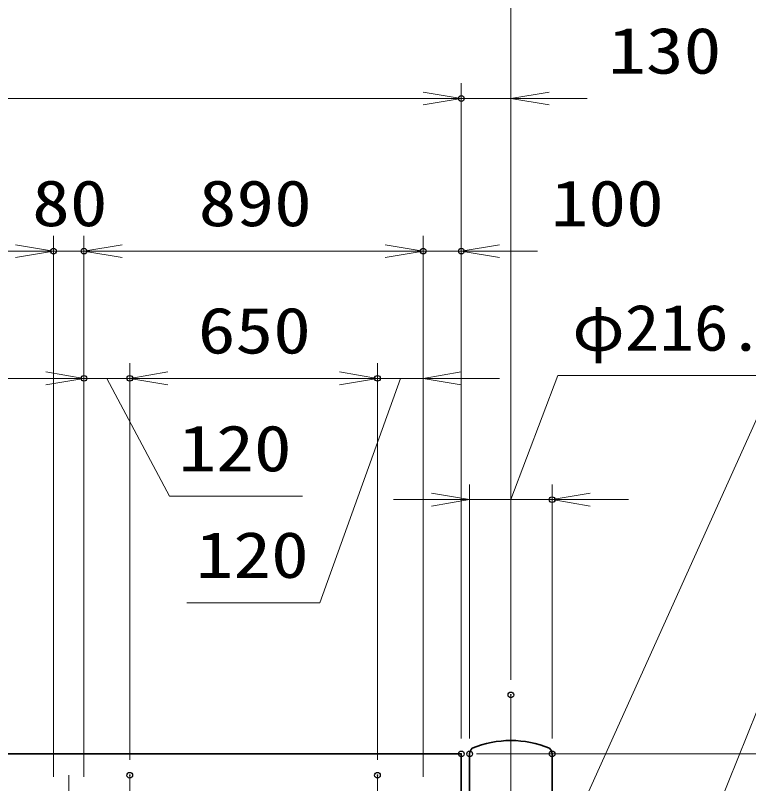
# Model space of a CAD drawing. Units: millimetres at full size. Extents: x -11880 to 11880, y -8400 to 8400.
# Drawn here: x 3688 to 5612, y 769 to 2783 of the extents above; entities that cross this region are included whole.
import ezdxf
from ezdxf.enums import TextEntityAlignment as Align

# ---------------------------------------------------------------- set-up
doc = ezdxf.new("R2010")
doc.units = ezdxf.units.MM
doc.header["$LTSCALE"] = 30
doc.header["$PDMODE"] = 32
doc.header["$PDSIZE"] = 15
doc.linetypes.add('USER1', pattern=[18, 12, -1.5, 3, -1.5])
for name, color, linetype, lineweight in [('0-1_外形線', 7, 'Continuous', 35), ('0-2_軸線', 200, 'USER1', 15), ('0-4_寸法線', 4, 'Continuous', 18), ('0-5_0', 7, 'Continuous', 18)]:
    doc.layers.add(name, color=color, linetype=linetype, lineweight=lineweight)
doc.layers.add('0-6_Defpoints', color=7, linetype='Continuous')
doc.styles.add('ＭＳ ゴシック', font='')
doc.styles.get('ＭＳ ゴシック').set_extended_font_data('MS Gothic')

# ---------------------------------------------------------------- blocks, each defined once
blk = doc.blocks.new('_Open')
at = {"layer": '0-5_0', "color": 4}
blk.add_line((-30, 5), (0, 0), dxfattribs=at)
blk.add_lwpolyline([(-30, -5), (0, 0), (-30, 0)], dxfattribs=at)
blk = doc.blocks.new('S292')
at = {"layer": '0-4_寸法線'}
blk.add_lwpolyline([(5432974.3, 81138644.3), (5406223.9, 81138644.3), (5377310.7, 81066893.1), (5376189.4, 81064110.5)], dxfattribs=at)
blk = doc.blocks.new('S294')
at = {"layer": '0-4_寸法線'}
blk.add_lwpolyline([(5436756.7, 81153414.3), (5403785.5, 81153414.3), (5380749, 81102372), (5379514.9, 81099637.6)], dxfattribs=at)

msp = doc.modelspace()

# ---------------------------------------------------------------- linework, layer by layer
at = {"layer": '0-1_外形線'}
for p, q in [((4858.04, 846.63), (858.04, 846.63)), ((4858.04, 846.63), (4858.04, 746.63)), ((4879.89, 846.63), (4879.89, -628.37)), ((5096.19, -628.37), (5096.19, 846.63))]:
    msp.add_line(p, q, dxfattribs=at)
for centre, radius, start, end in [((4988.04, 614.68), 266.94, 67.67999, 112.32001), ((4899.89, 846.63), 20, 131.40962, 180), ((5076.19, 846.63), 20, 0, 48.59038)]:
    msp.add_arc(centre, radius, start, end, dxfattribs=at)
at = {"layer": '0-2_軸線'}
for p, q in [((4988.04, 1001.2), (4988.04, -1532.84)), ((3828.04, 790.63), (3828.04, -477.37)), ((3988.04, -477.37), (3988.04, 790.63)), ((4638.04, -477.37), (4638.04, 790.63))]:
    msp.add_line(p, q, dxfattribs=at)
at = {"layer": '0-4_寸法線'}
for p, q in [((4988.04, 1041.2), (4988.04, 2957.2)), ((4858.04, 886.63), (4858.04, 2605.19)), ((4858.04, 886.63), (4858.04, 2605.19)), ((4988.04, 1041.2), (4988.04, 2605.19)), ((858.04, 2565.19), (4858.04, 2565.19)), ((4758.04, 2565.19), (4658.04, 2565.19)), ((4988.04, 2565.19), (4858.04, 2565.19)), ((5088.04, 2565.19), (5188.04, 2565.19)), ((3788.04, 786.63), (3788.04, 2205.19)), ((3788.04, 786.63), (3788.04, 2205.19)), ((3868.04, 786.63), (3868.04, 2205.19)), ((3868.04, 786.63), (3868.04, 2205.19)), ((4758.04, 786.63), (4758.04, 2205.19)), ((4758.04, 786.63), (4758.04, 2205.19)), ((4858.04, 886.63), (4858.04, 2205.19)), ((2898.04, 2165.19), (3788.04, 2165.19)), ((3788.04, 2165.19), (3868.04, 2165.19)), ((3868.04, 2165.19), (4758.04, 2165.19)), ((3968.04, 2165.19), (4068.04, 2165.19)), ((4658.04, 2165.19), (4558.04, 2165.19)), ((4758.04, 2165.19), (4858.04, 2165.19)), ((4958.04, 2165.19), (5058.04, 2165.19)), ((3868.04, 786.63), (3868.04, 1871.37)), ((3988.04, 830.63), (3988.04, 1871.37)), ((3988.04, 830.63), (3988.04, 1871.37)), ((4638.04, 830.63), (4638.04, 1871.37)), ((4638.04, 830.63), (4638.04, 1871.37)), ((4758.04, 786.63), (4758.04, 1871.37)), ((3768.04, 1831.37), (3668.04, 1831.37)), ((3988.04, 1831.37), (3868.04, 1831.37)), ((4638.04, 1831.37), (3988.04, 1831.37)), ((4088.04, 1831.37), (4188.04, 1831.37)), ((4538.04, 1831.37), (4438.04, 1831.37)), ((4758.04, 1831.37), (4638.04, 1831.37)), ((4858.04, 1831.37), (4958.04, 1831.37)), ((4879.89, 886.63), (4879.89, 1553.25)), ((5096.19, 886.63), (5096.19, 1553.25)), ((4779.89, 1513.25), (4679.89, 1513.25)), ((4879.89, 1513.25), (5096.19, 1513.25)), ((5196.19, 1513.25), (5296.19, 1513.25)), ((4898.04, 846.63), (6825.27, 846.63)), ((4898.04, 846.63), (7225.27, 846.63)), ((4898.04, 846.63), (7625.27, 846.63))]:
    msp.add_line(p, q, dxfattribs=at)
for points in [[(4988.04, 1513.25), (5111.47, 1838.71), (5709.87, 1838.71)], [(3928.04, 1831.37), (4092.83, 1522.37), (4441.63, 1522.37)], [(4698.04, 1831.37), (4486.56, 1242.99), (4137.76, 1242.99)]]:
    msp.add_lwpolyline(points, dxfattribs=at)
at = {"layer": '0-6_Defpoints'}
for p in [(4858.04, 2565.19), (3788.04, 2165.19), (3868.04, 2165.19), (4758.04, 2165.19), (4858.04, 2165.19), (3868.04, 1831.37), (3988.04, 1831.37), (4638.04, 1831.37), (5096.19, 1513.25), (4988.04, 1001.2), (4858.04, 846.63), (4858.04, 846.63), (4879.89, 846.63), (5096.19, 846.63), (3988.04, 790.63), (4638.04, 790.63)]:
    msp.add_point(p, dxfattribs=at)

# ---------------------------------------------------------------- block references
at = {"layer": '0-4_寸法線'}
for name, p, xscale, yscale in [('S294', (-174218.27, -2702779.54), 0.03333333, 0.03333333), ('_Open', (4858.04, 2565.19), 3.333333, 3.333333), ('_Open', (4858.04, 2565.19), 3.333333, 3.333333), ('S292', (-174218.27, -2702779.54), 0.03333333, 0.03333333), ('_Open', (3788.04, 2165.19), 3.333333, 3.333333), ('_Open', (3788.04, 2165.19), 3.333333, 3.333333), ('_Open', (4758.04, 2165.19), 3.333333, 3.333333), ('_Open', (4758.04, 2165.19), 3.333333, 3.333333), ('_Open', (3868.04, 1831.37), 3.333333, 3.333333), ('_Open', (4638.04, 1831.37), 3.333333, 3.333333), ('_Open', (4638.04, 1831.37), 3.333333, 3.333333), ('_Open', (4879.89, 1513.25), 3.333333, 3.333333)]:
    msp.add_blockref(name, p, dxfattribs=dict(at, xscale=xscale, yscale=yscale))
at = {"layer": '0-4_寸法線', "xscale": 3.333333, "yscale": 3.333333, "rotation": 180}
for p in [(4988.04, 2565.19), (3868.04, 2165.19), (3868.04, 2165.19), (4858.04, 2165.19), (3988.04, 1831.37), (3988.04, 1831.37), (4758.04, 1831.37), (5096.19, 1513.25)]:
    msp.add_blockref('_Open', p, dxfattribs=at)

# ---------------------------------------------------------------- texts
at = {"layer": '0-4_寸法線', "color": 254, "style": 'ＭＳ ゴシック'}
for s, width, p in [('130', 1.2, (5243.38, 2593.87)), ('80', 1.2, (3732.04, 2193.87)), ('890', 1.2, (4169.04, 2193.87)), ('100', 1.2, (5092.44, 2193.87)), ('650', 1.2, (4166.64, 1860.06)), ('φ216.3', 1.1, (5149.07, 1867.4)), ('120', 1.2, (4116.03, 1551.05)), ('120', 1.2, (4160.96, 1271.67))]:
    msp.add_text(s, height=121.2, dxfattribs=dict(at, width=width)).set_placement(p, align=Align.BOTTOM_LEFT)

doc.saveas('drawing.dxf')
